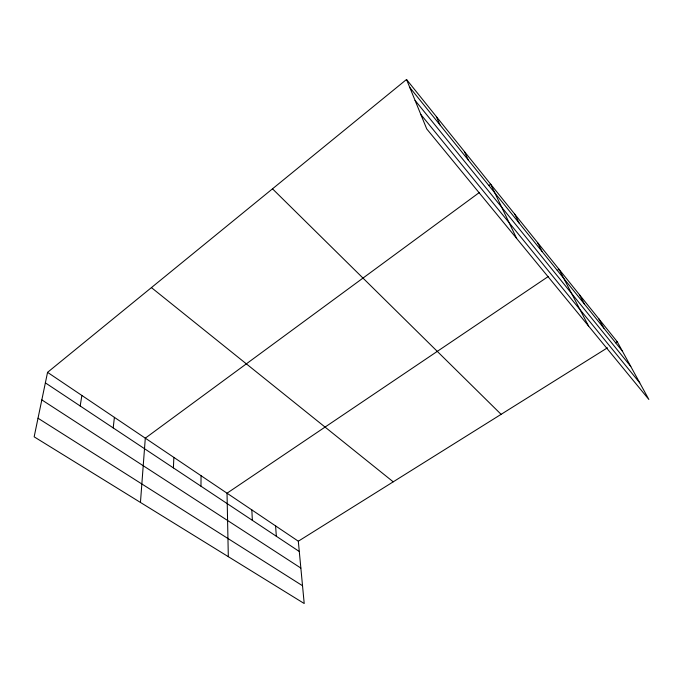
<?xml version="1.0" encoding="UTF-8"?>
<svg xmlns="http://www.w3.org/2000/svg" width="683" height="683" viewBox="0 0 683 683"><rect width="100%" height="100%" fill="white"/><g stroke="black" fill="none" stroke-linecap="round" stroke-linejoin="round"><path stroke-width="1.02" d="M200.964 486.202L201.058 475.71M173.414 467.906L173.849 457.388M140.45 502.44L145.3 438.17L479.526 192.384M113.19 427.908L114.403 417.356M80.184 405.984L81.866 395.448M47.554 372.346L34.15 436.83L304.208 603.516L298.317 541.209L47.554 372.346L406.522 79.484L617.219 341.705L648.85 399.461L426.73 128.925L406.522 79.484M488.943 185.452L490.659 184.197L516.647 238.435M548.432 276.402L227.029 493.203L228.318 556.671M557.251 270.459L559.018 269.264L588.498 325.953M298.317 541.209L607.452 347.809M615.443 342.815L617.219 341.705M38.017 418.218L302.526 585.741M41.825 399.888L300.853 568.068M45.368 382.856L299.291 551.505M151.421 287.603L393.22 481.831M272.5 188.824L501.109 414.342M420.822 114.479L639.758 382.856M415.068 100.392L630.768 366.447M409.766 87.433L622.401 351.164M598.803 318.782L603.874 328.19M579.423 294.672L584.375 304.003M537.478 242.465L542.114 251.583M514.726 214.155L519.165 223.119M464.346 151.447L468.282 160.001M436.352 116.614L439.972 124.895M275.591 525.901L276.333 536.257M251.848 509.919L252.343 520.326"/></g></svg>
